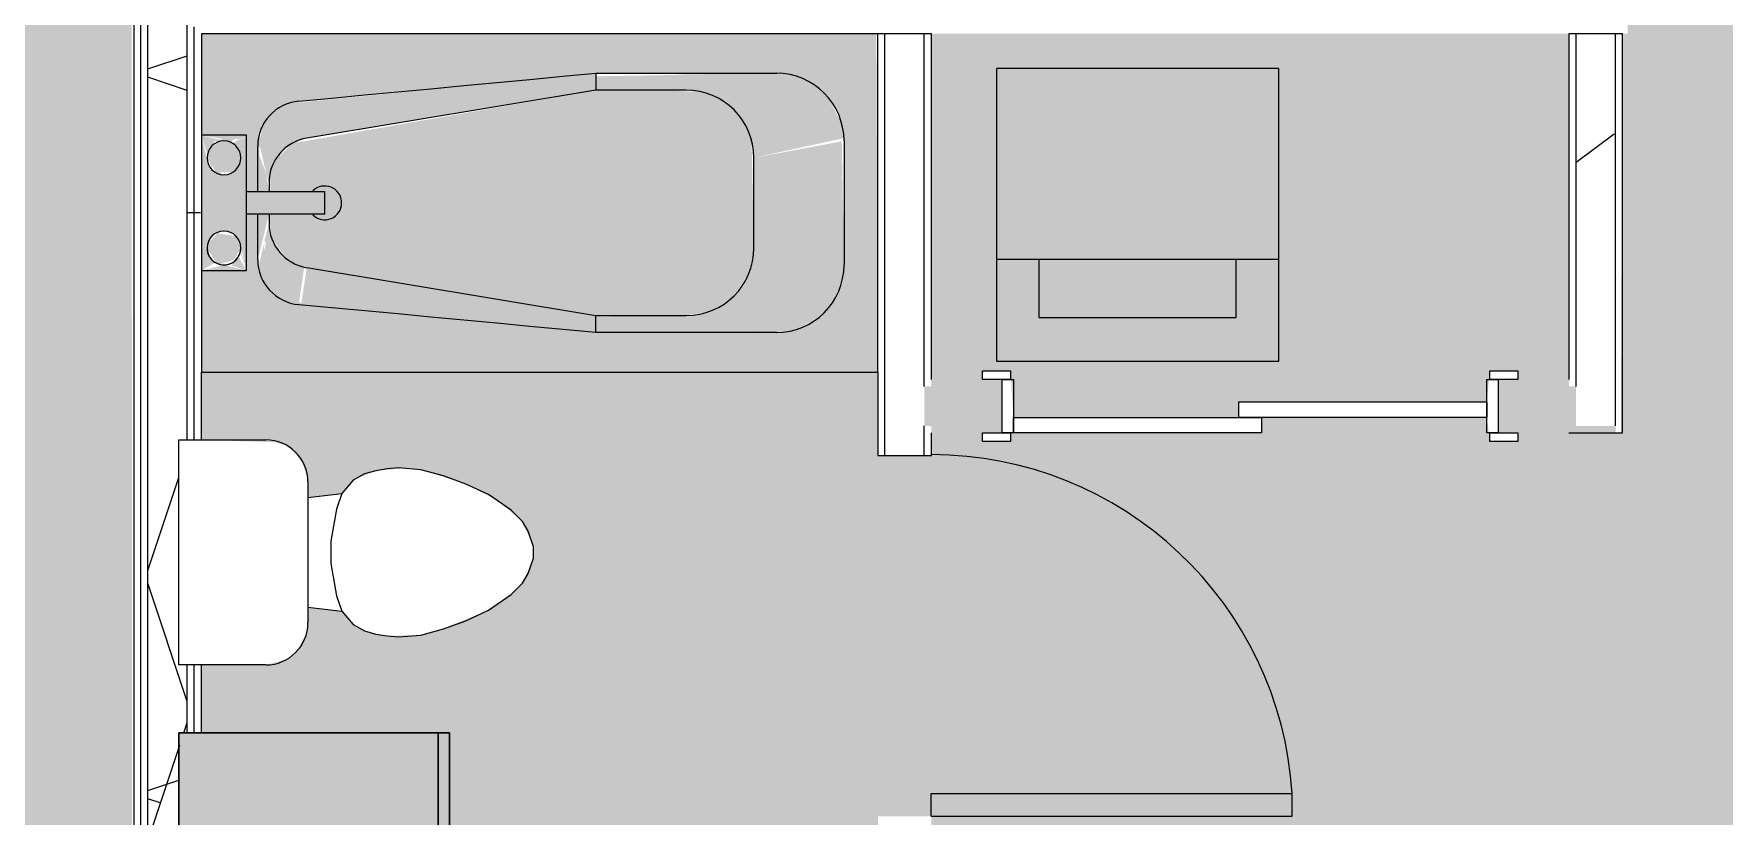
# Model space of a CAD drawing. Header units: inches. Extents: x -9418 to 110693, y 8585 to 209374.
# Drawn here: x -3226 to -3076.1, y 11514.6 to 11584 of the extents above; entities that cross this region are included whole.
import ezdxf

# ---------------------------------------------------------------- set-up
doc = ezdxf.new("R2010")
doc.units = ezdxf.units.IN
doc.header["$MEASUREMENT"] = 0
for name, color, linetype, lineweight in [('0-1', 7, 'Continuous', 5), ('0-3', 7, 'Continuous', 9), ('A-AREA-PATT-2', 254, 'Continuous', 9), ('A-AREA-PATT-3', 41, 'Continuous', 9), ('A-DOOR-1', 7, 'Continuous', 9), ('A-DOOR-FRAM-1', 7, 'Continuous', 9), ('A-WALL', 113, 'Continuous', 9), ('A-WALL-2', 10, 'Continuous', 15), ('A-WALL-3', 7, 'Continuous', 9), ('A-WALL-PATT-2', 8, 'Continuous', 9), ('A-WALL-PATT-3', 111, 'Continuous', 9), ('I-WALL-1', 2, 'Continuous', 15), ('P-SANR-FIXT-1', 7, 'Continuous', 9), ('P-SANR-FIXT-2', 8, 'Continuous', 9), ('P-SANR-FIXT-3', 9, 'Continuous', 9), ('Q-CASE-1', 9, 'Continuous', 9), ('Q-CASE-2', 10, 'Continuous', 15), ('Q-CASE-3', 7, 'Continuous', 9)]:
    doc.layers.add(name, color=color, linetype=linetype, lineweight=lineweight)
pattern_1 = [(216.87, (39.984, 99.96), (299.879643, 199.920536), [49.98, -449.82]), (206.565, (99.96, 69.97), (-99.95948, -99.9602), [111.759, -111.759]), (198.435, (99.96, 19.992), (-199.92005, -99.96009), [63.22, -252.881])]
pattern_2 = [(0, (0, 0), (192, 48), [7.92, -136.08, 7.92, -136.08, -768]), (0, (0, 0), (192, 48), [-288, 7.92, -280.08, 7.92, -136.08, -336]), (0, (0, 0), (192, 48), [-720, 7.92, -88.08, 7.92, -232.08]), (120, (72, 24), (-137.56922, 142.27688), [7.92, -136.08, 7.92, -136.08, -768]), (120, (72, 24), (-137.56922, 142.27688), [-288, 7.92, -280.08, 7.92, -136.08, -336]), (120, (72, 24), (-137.56922, 142.27688), [-720, 7.92, -88.08, 7.92, -232.08]), (240, (96, 120), (-54.43078, -190.27688), [7.92, -136.08, 7.92, -136.08, -768]), (240, (96, 120), (-54.43078, -190.27688), [-288, 7.92, -280.08, 7.92, -136.08, -336]), (240, (96, 120), (-54.43078, -190.27688), [-720, 7.92, -88.08, 7.92, -232.08])]

# ---------------------------------------------------------------- blocks, each defined once
blk = doc.blocks.new('Single-Flush - 32_ x 84_-1372862-SITE PLAN - TOPO WITH IMAGERY')
at = {"layer": 'A-DOOR-1'}
for p, q in [((14, 2.37), (14, 34.38)), ((16, 34.38), (14, 34.38)), ((16, 2.37), (16, 34.38)), ((16, 2.37), (14, 2.37))]:
    blk.add_line(p, q, dxfattribs=at)
blk.add_arc((16, 2.37), 32.07, 93.5759, 180, dxfattribs=at)
blk = doc.blocks.new('Stacked Washer and Dryer - 26_x25_ - Private-1372850-SITE PLAN - TOPO WITH IMAGERY')
at = {"layer": 'P-SANR-FIXT-2'}
blk.add_hatch(color=256, dxfattribs=at).paths.add_polyline_path([(26, 12.5), (0, 12.5), (0, -12.5), (26, -12.5)], flags=0)
at = {"layer": 'P-SANR-FIXT-1'}
for p, q in [((0, 12.5), (26, 12.5)), ((0, 12.5), (0, -12.5)), ((16.90625, -12.5), (16.90625, 12.5)), ((26, 12.5), (26, -12.5)), ((22.09375, 8.75), (16.90625, 8.75)), ((22.09375, -8.75), (22.09375, 8.75)), ((16.90625, -8.75), (22.09375, -8.75)), ((26, -12.5), (0, -12.5))]:
    blk.add_line(p, q, dxfattribs=at)
blk = doc.blocks.new('Toilet-Domestic-3D - Toilet-Domestic-3D-1352612-SITE PLAN - TOPO WITH IMAGERY')
at = {"layer": 'P-SANR-FIXT-1'}
for p, q in [((-9.98, 19.48), (9.98, 19.48)), ((-9.98, 11.75), (-9.98, 19.48)), ((9.98, 19.48), (9.98, 11.75)), ((6.25, 8.02), (-6.25, 8.02)), ((-4.86, 8.02), (-5.21, 5)), ((4.86, 8.02), (5.21, 5)), ((-1, 6), (-3.84, 5.5)), ((1, 6), (-1, 6)), ((3.84, 5.5), (1, 6)), ((-5.21, 5), (-6.4, 4)), ((-3.84, 5.5), (-5.21, 5)), ((5.21, 5), (3.84, 5.5)), ((6.4, 4), (5.21, 5)), ((-6.97, 3), (-7.24, 2)), ((-6.4, 4), (-6.97, 3)), ((6.97, 3), (6.4, 4)), ((7.24, 2), (6.97, 3)), ((-7.24, 2), (-7.41, 1)), ((7.41, 1), (7.24, 2)), ((-7.41, 1), (-7.5, 0)), ((7.5, 0), (7.41, 1)), ((-7.5, 0), (-7.33, -1.99)), ((7.33, -1.99), (7.5, 0)), ((-7.33, -1.99), (-6.79, -4)), ((6.79, -4), (7.33, -1.99)), ((-6.79, -4), (-6.06, -6)), ((6.06, -6), (6.79, -4)), ((-6.06, -6), (-5.13, -8)), ((5.13, -8), (6.06, -6)), ((-5.13, -8), (-3.74, -10)), ((3.74, -10), (5.13, -8)), ((-3.74, -10), (-2.74, -11)), ((2.74, -11), (3.74, -10)), ((-2.74, -11), (-1.87, -11.5)), ((-1.87, -11.5), (-0.5, -12)), ((0.5, -12), (1.87, -11.5)), ((1.87, -11.5), (2.74, -11)), ((-0.5, -12), (0.5, -12))]:
    blk.add_line(p, q, dxfattribs=at)
for centre, start, end in [((-6.25, 11.75), 180, 270), ((6.25, 11.75), 270, 360)]:
    blk.add_arc(centre, 3.73, start, end, dxfattribs=at)
blk = doc.blocks.new('OD_CW_Base Cabinet - OD_CW_Base Cabinet-1372836-SITE PLAN - TOPO WITH IMAGERY')
at = {"layer": 'Q-CASE-1'}
for points in [[(61.99, 21.96), (61.99, 24), (0.74, 24), (0.74, 1), (61.99, 1)], [(61.99, 1), (0.74, 1), (0.74, 0), (61.99, 0)]]:
    blk.add_hatch(color=256, dxfattribs=at).paths.add_polyline_path(points, flags=0)
at = {"layer": 'Q-CASE-2'}
for p, q in [((61.99, 24), (0.74, 24)), ((0.74, 24), (0.74, 0)), ((61.99, 0), (61.99, 24)), ((0.74, 0), (61.99, 0))]:
    blk.add_line(p, q, dxfattribs=at)
at = {"layer": 'Q-CASE-3'}
for p, q in [((0.74, 1), (0.74, 24)), ((0.74, 24), (61.99, 24)), ((61.99, 24), (61.99, 1)), ((0.74, 0), (0.74, 1)), ((0.74, 1), (61.99, 1)), ((61.99, 1), (0.74, 1)), ((61.99, 0), (0.74, 0)), ((61.99, 1), (61.99, 0))]:
    blk.add_line(p, q, dxfattribs=at)
blk = doc.blocks.new('Bath Tub - Maestro - 60_x30_-V110-SITE PLAN - TOPO WITH IMAGERY')
at = {"layer": 'P-SANR-FIXT-3'}
h = blk.add_hatch(color=256, dxfattribs=at)
h.paths.add_polyline_path([(1.25, 17.7), (2, 17.5), (1.61, 17.7), (1.31, 17.7)], flags=0)
h.paths.add_polyline_path([(0, 21), (0.94, 17.94), (0.93, 18.25), (0.55, 19.19), (0.43, 19.75), (0.17, 20.5)], flags=0)
h.paths.add_polyline_path([(0, 21), (3.19, 19.75), (3.6, 19.39), (4, 21), (1.61, 20.6), (0.5, 20.88)], flags=0)
h.paths.add_polyline_path([(4, 21), (3.3, 19.75), (2.75, 20.3), (2.75, 20.57), (3.5, 20.83)], flags=0)
h.paths.add_polyline_path([(0, 0), (60, 0), (59.87, 30), (0, 30), (0, 21), (4, 20.74), (4, 16), (5, 16), (5.21, 21.33), (5.83, 22.49), (6.79, 23.38), (7.98, 23.91), (11.56, 24.3), (35, 26.5), (52.55, 26.3), (54, 25.7), (55.61, 24.26), (56.2, 23.5), (56.8, 22.05), (57, 20.5), (56.91, 8.46), (56.2, 6.5), (54.86, 4.9), (53.05, 3.86), (51, 3.5), (32.07, 3.77), (7.36, 6.31), (6.25, 7.06), (5.48, 8.06), (5.05, 9.3), (5, 12.5), (5, 14), (4, 13.96), (4, 9), (0, 9), (0, 3.5)], flags=0)
h.paths.add_polyline_path([(3.5, 11), (3.3, 11.75), (3.45, 11.12)], flags=0)
h.paths.add_polyline_path([(4, 9), (3.45, 10.91), (3.5, 10.46), (3.83, 9.5)], flags=0)
h.paths.add_polyline_path([(4, 9), (1.61, 9.55), (2, 9.5), (3.5, 9.13)], flags=0)
h.paths.add_polyline_path([(0, 9), (0.7, 10.25), (0.55, 10.88), (0.6, 11.39), (0.12, 9.5)], flags=0)
for points in [[(9.35, 20.74), (35, 25), (35, 26.5), (8.65, 23.91), (9.17, 21.56)], [(41.38, 25), (43, 25), (51, 26.5), (35, 26.23), (35, 25)], [(49, 19), (56.97, 20.74), (56.8, 22.05), (55.61, 24.26), (54.53, 25.29), (54, 25.7), (52.55, 26.3), (50.65, 26.43), (43, 25), (45.24, 24.51), (46, 24.2), (47.24, 23.24), (48.2, 22), (48.8, 20.5)], [(6, 16.8), (6.6, 18.78), (7.49, 19.83), (8.69, 20.51), (9.35, 20.74), (8.63, 24.03), (7.35, 23.69), (6.27, 22.97), (5.48, 21.94), (5.1, 20.39), (5.81, 17.42), (5.88, 17.18)], [(43, 5), (44.87, 5.34), (46.03, 5.83), (47.28, 6.81), (48.47, 8.66), (48.9, 10.25), (49, 11), (48.8, 20.55), (48.16, 22.05), (47.24, 23.24), (46, 24.2), (44.55, 24.8), (41.38, 25), (34.79, 24.97), (8.03, 20.28), (6.59, 18.77), (6.12, 17.49), (6.12, 16), (10.94, 16), (10.94, 14), (6, 14), (6.24, 11.83), (7.49, 10.17), (8.69, 9.49), (9.35, 9.26), (35, 5), (41.36, 5)], [(57, 9.5), (56.8, 20.46), (49, 19), (49, 11), (56.91, 9.52)], [(9.35, 14), (10.94, 14), (10.94, 16), (4, 16), (4, 14), (7.24, 14)], [(51, 3.5), (53.05, 3.86), (54.95, 5), (56.24, 6.6), (56.93, 8.66), (56.91, 9.52), (49, 11), (48.47, 8.66), (48.12, 7.9), (47.24, 6.76), (46, 5.8), (44.55, 5.2), (43.07, 4.99), (50.51, 3.59)], [(35, 3.5), (35, 5), (9.35, 9.26), (8.84, 5.95), (32.07, 3.77)], [(47, 3.5), (50.51, 3.59), (43, 5), (35, 4.91), (35, 3.5), (44.55, 3.5)]]:
    blk.add_hatch(color=256, dxfattribs=at).paths.add_polyline_path(points, flags=0)
h = blk.add_hatch(color=256, dxfattribs=at)
h.paths.add_polyline_path([(3.5, 9), (4, 9), (4, 21), (0, 21), (0, 9), (2, 9)], flags=0)
h.paths.add_polyline_path([(4, 9), (3.3, 10.25), (2.75, 9.7), (2.75, 9.43), (3.5, 9.17)], flags=0)
h.paths.add_polyline_path([(4, 9), (2, 9.5), (0, 9), (0.94, 12.06), (1.61, 12.45), (2.39, 12.45), (3.06, 12.06), (3.45, 11.39), (3.82, 9.7)], flags=0)
h.paths.add_polyline_path([(0, 9), (1.25, 9.7), (0.7, 10.25), (0.43, 10.25), (0.17, 9.5)], flags=0)
h.paths.add_polyline_path([(2, 17.5), (1.25, 17.7), (0.7, 18.25), (0.46, 19), (0, 21), (2.35, 20.59), (3.94, 20.74), (3.02, 17.91), (2.39, 17.55)], flags=0)
h.paths.add_polyline_path([(0.55, 19.39), (0.94, 20.06), (1.25, 20.57), (0, 21), (0.5, 19.54)], flags=0)
h.paths.add_polyline_path([(3.45, 19.39), (4, 21), (2.75, 20.3), (3.3, 19.75)], flags=0)
h = blk.add_hatch(color=256, dxfattribs=at)
h.paths.add_polyline_path([(1.61, 9.55), (2.89, 9.94), (3.5, 11), (3.06, 12.06), (1.42, 12.3), (0.6, 11.39), (0.55, 10.88), (1.31, 9.73), (1.35, 9.7)], flags=0)
h.paths.add_polyline_path([(2.75, 17.7), (3.3, 18.25), (3.5, 19), (3.06, 20.06), (1.61, 20.45), (0.7, 19.75), (0.55, 18.91), (1.31, 17.7), (2.39, 17.7)], flags=0)
h = blk.add_hatch(color=256, dxfattribs=at)
h.paths.add_polyline_path([(5, 9.96), (6, 14), (5, 14), (5, 10.39)], flags=0)
h.paths.add_polyline_path([(5.05, 16), (6, 16), (5.76, 17.57), (5, 19.61), (5, 16)], flags=0)
h = blk.add_hatch(color=256, dxfattribs=at)
h.paths.add_polyline_path([(5.59, 11.88), (5.72, 11.33), (5.56, 10.83)], flags=0)
h.paths.add_polyline_path([(8.63, 5.97), (9.13, 9.33), (7.49, 10.17), (6.59, 11.22), (6.12, 12.51), (5.92, 12.94), (5.05, 9.3), (5.72, 7.68), (6.33, 6.98), (7.36, 6.31), (8, 6.08)], flags=0)
at = {"layer": 'P-SANR-FIXT-1'}
for p, q in [((60, 30), (0, 30)), ((0, 30), (0, 21)), ((60, 0), (60, 30)), ((35, 26.5), (51, 26.5)), ((35, 26.5), (35, 25)), ((35, 25), (9.35, 20.74)), ((43, 25), (35, 25)), ((4, 21), (0, 21)), ((0, 21), (0, 9)), ((4, 16), (4, 21)), ((5, 16), (5, 20.04)), ((57, 20.5), (57, 9.5)), ((49, 11), (49, 19)), ((6, 16.8), (6, 16)), ((4, 14), (4, 16)), ((4, 16), (10.94, 16)), ((10.94, 14), (10.94, 16)), ((4, 9), (4, 14)), ((10.94, 14), (4, 14)), ((5, 9.96), (5, 14)), ((6, 14), (6, 13.2)), ((0, 9), (0, 0)), ((0, 9), (4, 9)), ((9.35, 9.26), (35, 5)), ((35, 3.5), (35, 5)), ((35, 5), (43, 5)), ((51, 3.5), (35, 3.5)), ((0, 0), (60, 0))]:
    blk.add_line(p, q, dxfattribs=at)
at = {"layer": 'P-SANR-FIXT-1', "flags": 128}
for points in [[(8.63, 24.03), (11.56, 24.3), (14.49, 24.58), (17.42, 24.85), (20.35, 25.13), (23.28, 25.4), (26.21, 25.68), (29.14, 25.95), (32.07, 26.23), (35, 26.5)], [(35, 3.5), (32.07, 3.77), (29.14, 4.05), (26.21, 4.32), (23.28, 4.6), (20.35, 4.87), (17.42, 5.15), (14.49, 5.42), (11.56, 5.7), (8.63, 5.97)]]:
    blk.add_lwpolyline(points, dxfattribs=at)
at = {"layer": 'P-SANR-FIXT-1'}
for centre, radius, start, end in [((51, 20.5), 6, 360, 90), ((9, 20.04), 4, 95.3558, 180), ((43, 19), 6, 360, 90), ((2, 19), 1.5, 360, 180), ((2, 19), 1.5, 0, 180), ((10, 16.8), 4, 99.4223, 180), ((2, 19), 1.5, 180, 360), ((2, 19), 1.5, 180, 360), ((10.94, 15), 1.5, 360, 135), ((10.94, 15), 1.5, 225, 360), ((2, 11), 1.5, 360, 180), ((2, 11), 1.5, 0, 180), ((10, 13.2), 4, 180, 260.5777), ((2, 11), 1.5, 180, 360), ((2, 11), 1.5, 180, 240), ((2, 11), 1.5, 242.3597, 360), ((43, 11), 6, 270, 0), ((9, 9.96), 4, 180, 264.6442), ((51, 9.5), 6, 270, 360)]:
    blk.add_arc(centre, radius, start, end, dxfattribs=at)
blk = doc.blocks.new('FOLDING_SLIDING CLOSET - 42_ x 80_-1372875-SITE PLAN - TOPO WITH IMAGERY')
at = {"layer": 'A-DOOR-1'}
for p, q in [((-23.75, 3.25), (-21.25, 3.25)), ((-23.75, 2.5), (-23.75, 3.25)), ((-21.25, 3.25), (-21.25, 2.5)), ((21.25, 3.25), (23.75, 3.25)), ((21.25, 2.5), (21.25, 3.25)), ((23.75, 3.25), (23.75, 2.5)), ((-21.25, 2.5), (-23.75, 2.5)), ((23.75, 2.5), (21.25, 2.5)), ((-1, 0.5), (21, 0.5)), ((-1, -0.88), (-1, 0.5)), ((21, 0.5), (21, -0.88)), ((-21, -0.88), (1, -0.88)), ((-21, -2.25), (-21, -0.88)), ((21, -0.88), (-1, -0.88)), ((1, -0.88), (1, -2.25)), ((-23.75, -2.25), (-21.25, -2.25)), ((-23.75, -3), (-23.75, -2.25)), ((-21.25, -2.25), (-21.25, -3)), ((1, -2.25), (-21, -2.25)), ((21.25, -2.25), (23.75, -2.25)), ((21.25, -3), (21.25, -2.25)), ((23.75, -2.25), (23.75, -3)), ((-21.25, -3), (-23.75, -3)), ((23.75, -3), (21.25, -3))]:
    blk.add_line(p, q, dxfattribs=at)
at = {"layer": 'A-DOOR-FRAM-1'}
for p, q in [((-22, 2.5), (-21, 2.5)), ((-22, -2.25), (-22, 2.5)), ((-21, 2.5), (-21, -2.25)), ((21, 2.5), (22, 2.5)), ((21, -2.25), (21, 2.5)), ((22, 2.5), (22, -2.25)), ((-21, -2.25), (-22, -2.25)), ((22, -2.25), (21, -2.25))]:
    blk.add_line(p, q, dxfattribs=at)
blk = doc.blocks.new('1750 Ox - Unit Layouts_rvt-1-SITE PLAN - TOPO WITH IMAGERY')
at = {"layer": 'A-WALL-PATT-2'}
h = blk.add_hatch(dxfattribs=at)
h.set_pattern_fill('FP_2', color=256, style=0, pattern_type=2)
h.set_pattern_definition(pattern_1)
h.paths.add_polyline_path([(-3147.06, 11439.06), (-3147.05, 11439.06), (-3147.05, 11514.59), (-3150.55, 11514.59), (-3150.55, 11439.06)], flags=0)
h.paths.add_polyline_path([(-3147.05, 11546.59), (-3147.05, 11583.99), (-3150.55, 11583.99), (-3150.55, 11546.59)], flags=0)
h = blk.add_hatch(dxfattribs=at)
h.set_pattern_fill('FP_2', color=256, style=0, pattern_type=2)
h.set_pattern_definition(pattern_1)
h.paths.add_polyline_path([(-3089.24, 11549.21), (-3085.74, 11549.21), (-3085.92, 11583.99), (-3089.24, 11583.99), (-3089.24, 11552.71)], flags=0)
at = {"layer": 'A-WALL-2'}
for p, q in [((-3146.42, 11583.99), (-3151.17, 11583.99)), ((-3146.42, 11553.34), (-3146.42, 11583.99)), ((-3089.87, 11583.99), (-3089.87, 11553.34)), ((-3085.12, 11583.99), (-3089.87, 11583.99)), ((-3085.12, 11548.59), (-3085.12, 11583.99)), ((-3151.17, 11553.99), (-3151.17, 11546.59)), ((-3146.42, 11546.59), (-3146.42, 11548.59)), ((-3089.87, 11548.59), (-3085.74, 11548.59)), ((-3085.74, 11548.59), (-3085.12, 11548.59)), ((-3151.17, 11546.59), (-3146.42, 11546.59))]:
    blk.add_line(p, q, dxfattribs=at)
at = {"layer": 'A-WALL-3'}
for p, q in [((-3150.55, 11546.59), (-3150.55, 11583.99)), ((-3147.05, 11552.71), (-3147.05, 11583.99)), ((-3089.24, 11552.71), (-3089.24, 11583.99)), ((-3085.74, 11549.21), (-3085.74, 11583.99)), ((-3147.05, 11546.59), (-3147.05, 11549.21))]:
    blk.add_line(p, q, dxfattribs=at)
at = {"layer": '0-3'}
for name, p in [('Bath Tub - Maestro - 60_x30_-V110-SITE PLAN - TOPO WITH IMAGERY', (-3211.17, 11553.99)), ('FOLDING_SLIDING CLOSET - 42_ x 80_-1372875-SITE PLAN - TOPO WITH IMAGERY', (-3118.15, 11550.84))]:
    blk.add_blockref(name, p, dxfattribs=at)
for name, p, rotation in [('Stacked Washer and Dryer - 26_x25_ - Private-1372850-SITE PLAN - TOPO WITH IMAGERY', (-3128.13, 11580.92), 269.999999999994), ('Toilet-Domestic-3D - Toilet-Domestic-3D-1352612-SITE PLAN - TOPO WITH IMAGERY', (-3193.7, 11537.99), 89.99999999999997), ('Single-Flush - 32_ x 84_-1372862-SITE PLAN - TOPO WITH IMAGERY', (-3148.8, 11530.59), 270.0000000000007), ('OD_CW_Base Cabinet - OD_CW_Base Cabinet-1372836-SITE PLAN - TOPO WITH IMAGERY', (-3189.17, 11460), 89.99999999999608)]:
    blk.add_blockref(name, p, dxfattribs=dict(at, rotation=rotation))

msp = doc.modelspace()

# ---------------------------------------------------------------- hatches: boundary and pattern name
at = {"layer": 'A-AREA-PATT-2'}
h = msp.add_hatch(color=256, dxfattribs=at)
h.paths.add_polyline_path([(-3378.92, 11250.45), (-3255.81, 11250.45), (-3255.81, 11278.89), (-3250.06, 11278.89), (-3250.1, 11274.14), (-3251.06, 11274.14), (-3251.06, 11250.45), (-3249.05, 11250.45), (-3249.05, 11273.14), (-3221.05, 11273.14), (-3221.05, 11250.45), (-3217.17, 11250.45), (-3217.17, 11274.14), (-3220.06, 11274.14), (-3220.06, 11278.89), (-3217.17, 11278.89), (-3217.39, 11643.99), (-3218.42, 11643.99), (-3218.42, 11644.99), (-3220.42, 11644.99), (-3220.42, 11646.93), (-3256.42, 11646.93), (-3256.42, 11644.99), (-3258.42, 11644.99), (-3258.42, 11643.99), (-3279.67, 11643.99), (-3279.67, 11642.99), (-3275.67, 11642.99), (-3275.67, 11617.61), (-3280.42, 11617.61), (-3280.42, 11619.99), (-3340.92, 11619.99), (-3341.02, 11643.99), (-3346.95, 11643.99), (-3346.95, 11636.26), (-3347.45, 11634.4), (-3348.81, 11633.04), (-3350.67, 11632.54), (-3352.06, 11632.54), (-3351.71, 11629.51), (-3350.52, 11628.51), (-3349.69, 11626.51), (-3349.42, 11624.51), (-3349.8, 11621.78), (-3350.86, 11618.51), (-3351.8, 11616.51), (-3354.18, 11613.51), (-3356.42, 11612.51), (-3357.42, 11612.51), (-3359.66, 11613.51), (-3360.66, 11614.51), (-3362.05, 11616.51), (-3363.71, 11620.51), (-3364.25, 11622.52), (-3364.34, 11625.51), (-3363.89, 11627.51), (-3363.32, 11628.51), (-3362.13, 11629.51), (-3361.79, 11632.54), (-3364.14, 11632.66), (-3365.81, 11633.63), (-3366.47, 11634.64), (-3366.9, 11636.26), (-3366.9, 11643.99), (-3402.92, 11643.99), (-3402.8, 11641.99), (-3372.92, 11641.99), (-3372.92, 11581.99), (-3402.92, 11581.99), (-3402.8, 11580.99), (-3280.42, 11580.99), (-3280.42, 11581.61), (-3275.67, 11581.61), (-3275.67, 11580.99), (-3253.87, 11580.99), (-3253.87, 11574.38), (-3258.62, 11574.38), (-3258.7, 11576.24), (-3402.92, 11576.24), (-3402.8, 11436.5), (-3287.37, 11436.5), (-3287.37, 11437.37), (-3288.12, 11437.37), (-3288.12, 11439.87), (-3287.37, 11440.12), (-3287.37, 11477.12), (-3286, 11477.12), (-3286, 11512.12), (-3288.12, 11512.37), (-3288.12, 11514.87), (-3287.37, 11514.87), (-3287.37, 11520.5), (-3258.62, 11520.5), (-3258.62, 11538.38), (-3253.87, 11538.38), (-3253.87, 11431.75), (-3370.92, 11431.75), (-3370.92, 11396), (-3378.92, 11396), (-3378.92, 11298.12), (-3377.3, 11297.85), (-3377.5, 11274.3), (-3378.92, 11273.94), (-3378.92, 11257.36)], flags=0)
h.paths.add_polyline_path([(-3249.3, 11313.75), (-3279.3, 11313.75), (-3279.3, 11373.75), (-3249.3, 11373.75), (-3249.3, 11338.34)], flags=0)
h.paths.add_polyline_path([(-3402.8, 11396), (-3400.92, 11396), (-3400.92, 11431.75), (-3402.92, 11431.75), (-3402.92, 11396)], flags=0)
h.paths.add_polyline_path([(-3260.51, 11436.5), (-3258.62, 11436.5), (-3258.62, 11515.75), (-3282.62, 11515.75), (-3282.62, 11514.87), (-3281.87, 11514.87), (-3281.87, 11512.37), (-3284.62, 11512.12), (-3284.62, 11475.12), (-3286, 11475.12), (-3286, 11440.12), (-3281.87, 11439.87), (-3281.87, 11437.37), (-3282.62, 11437.37), (-3282.62, 11436.5), (-3269, 11436.5)], flags=0)
h.paths.add_polyline_path([(-3385.29, 11452.41), (-3400.62, 11452.41), (-3400.62, 11470.41), (-3382.62, 11470.41), (-3382.62, 11452.41)], flags=0)
h.paths.add_polyline_path([(-3353.57, 11473.34), (-3400.62, 11473.34), (-3400.62, 11533.34), (-3321.62, 11533.34), (-3321.62, 11473.34), (-3353.47, 11473.34)], flags=0)
h.paths.add_polyline_path([(-3394.64, 11536.34), (-3400.62, 11536.34), (-3400.62, 11554.34), (-3382.62, 11554.34), (-3382.62, 11536.34), (-3391.13, 11536.34)], flags=0)
h.paths.add_polyline_path([(-3222.17, 11608.99), (-3222.17, 11644.99), (-3220.42, 11644.99), (-3220.42, 11608.99)], flags=0)
h.paths.add_polyline_path([(-3391.38, 11636.23), (-3391.38, 11636.41), (-3391.7, 11636.29)], flags=0)
at = {"layer": 'A-AREA-PATT-3'}
h = msp.add_hatch(color=256, dxfattribs=at)
h.paths.add_polyline_path([(-3081.67, 11644.99), (-3079.92, 11644.99), (-3079.92, 11608.99), (-3081.67, 11608.99), (-3081.67, 11644.61)], flags=0)
h.paths.add_polyline_path([(-3211.17, 11250.45), (-3141.87, 11250.45), (-3141.87, 11278.12), (-3141.25, 11278.12), (-3141.23, 11274.62), (-3137.75, 11274.62), (-3137.75, 11273.99), (-3137.12, 11273.99), (-3137.12, 11250.45), (-3132.22, 11250.45), (-3132.22, 11272.9), (-3104.22, 11272.9), (-3104.22, 11250.45), (-3085.9, 11250.45), (-3085.9, 11274.62), (-3085.27, 11274.62), (-3085.27, 11278.12), (-3085.9, 11278.12), (-3085.9, 11395.94), (-3081.15, 11395.94), (-3081.15, 11250.45), (-2929.17, 11250.45), (-2929.3, 11300.75), (-2945.3, 11300.75), (-2945.3, 11318.75), (-2941.3, 11318.75), (-2941.3, 11354.75), (-2945.3, 11354.75), (-2945.3, 11372.75), (-2929.17, 11372.75), (-2929.17, 11514.36), (-2961.27, 11514.36), (-2961.27, 11503.46), (-2977.77, 11503.57), (-2977.77, 11514.36), (-2985.27, 11514.36), (-2985.27, 11503.46), (-3001.77, 11503.57), (-3001.77, 11514.36), (-3009.27, 11514.36), (-3009.27, 11503.46), (-3025.77, 11503.57), (-3025.77, 11514.36), (-3042.67, 11514.36), (-3042.67, 11550.36), (-2953.12, 11550.36), (-2953.12, 11581.46), (-2953.49, 11581.46), (-2953.49, 11605.46), (-2953.12, 11605.46), (-2953.12, 11619.99), (-2989.37, 11619.99), (-2989.37, 11611.99), (-3025.12, 11611.99), (-3025.12, 11641.99), (-2989.37, 11641.99), (-2989.37, 11643.99), (-3043.67, 11643.99), (-3043.67, 11644.99), (-3045.67, 11645.24), (-3045.67, 11646.93), (-3081.67, 11646.93), (-3081.67, 11644.99), (-3083.67, 11644.99), (-3083.67, 11643.99), (-3084.67, 11643.99), (-3084.67, 11583.99), (-3085.12, 11583.99), (-3085.27, 11548.59), (-3085.74, 11548.59), (-3085.74, 11549.21), (-3089.24, 11549.21), (-3089.24, 11552.71), (-3089.87, 11552.71), (-3089.87, 11583.99), (-3146.42, 11583.99), (-3146.42, 11552.71), (-3147.05, 11552.71), (-3147.05, 11549.21), (-3146.42, 11549.21), (-3146.42, 11546.59), (-3151.17, 11546.59), (-3151.17, 11553.99), (-3211.17, 11553.99), (-3211.17, 11547.97), (-3204.68, 11547.76), (-3203.58, 11547.47), (-3202.22, 11546.1), (-3201.72, 11544.24), (-3201.72, 11542.85), (-3198.7, 11543.2), (-3197.7, 11544.39), (-3195.7, 11545.23), (-3193.15, 11545.44), (-3191.71, 11545.32), (-3187.7, 11544.05), (-3184.96, 11542.61), (-3182.7, 11540.73), (-3181.7, 11538.49), (-3181.7, 11537.49), (-3182.7, 11535.25), (-3183.7, 11534.25), (-3185.7, 11532.86), (-3190.17, 11531.07), (-3191.71, 11530.66), (-3194.69, 11530.58), (-3196.7, 11531.02), (-3197.7, 11531.59), (-3198.7, 11532.78), (-3201.72, 11533.13), (-3201.85, 11530.77), (-3202.81, 11529.1), (-3203.58, 11528.51), (-3205.45, 11528.01), (-3211.17, 11528.01), (-3211.17, 11521.99), (-3189.17, 11521.99), (-3189.17, 11460.74), (-3211.17, 11460.74), (-3211.17, 11439.69), (-3188.17, 11439.69), (-3188.17, 11434.94), (-3211.17, 11434.94), (-3211.13, 11392.74), (-3131.63, 11392.74), (-3131.75, 11314.74), (-3211.17, 11314.74), (-3211.17, 11254.1)], flags=0)
h.paths.add_polyline_path([(-3088.5, 11273.24), (-3089.25, 11273.24), (-3089.5, 11275.99), (-3111.5, 11275.99), (-3111.5, 11277.37), (-3131.5, 11277.37), (-3131.75, 11273.24), (-3134.25, 11273.24), (-3134.25, 11273.99), (-3132.5, 11273.99), (-3132.5, 11278.74), (-3134.25, 11278.74), (-3134.25, 11279.49), (-3131.75, 11279.49), (-3131.5, 11278.74), (-3109.5, 11278.74), (-3109.5, 11277.37), (-3089.5, 11277.37), (-3089.25, 11279.49), (-3086.75, 11279.49), (-3086.75, 11278.74), (-3088.5, 11278.74), (-3088.5, 11273.99), (-3086.75, 11273.99), (-3086.75, 11273.24)], flags=0)
h.paths.add_polyline_path([(-3007.3, 11291.24), (-3042.3, 11291.24), (-3042.3, 11375.24), (-3007.3, 11375.24), (-3007.3, 11369.24), (-3006.3, 11369.24), (-3006.3, 11297.24), (-3007.3, 11297.24)], flags=0)
h.paths.add_polyline_path([(-3196.46, 11294.81), (-3211.13, 11294.81), (-3211.13, 11312.81), (-3193.13, 11312.81), (-3193.13, 11294.81), (-3196.07, 11294.81)], flags=0)
h.paths.add_polyline_path([(-2961.3, 11306.24), (-2991.3, 11306.24), (-2991.3, 11366.24), (-2961.3, 11366.24), (-2961.3, 11317.75)], flags=0)
h.paths.add_polyline_path([(-3211.13, 11396.74), (-3211.13, 11414.74), (-3193.13, 11414.74), (-3193.13, 11396.74), (-3196.46, 11396.74)], flags=0)
h.paths.add_polyline_path([(-3081.15, 11431.94), (-3085.9, 11431.94), (-3085.9, 11434.94), (-3095.42, 11434.94), (-3095.42, 11434.19), (-3097.92, 11434.19), (-3098.17, 11434.94), (-3120.17, 11434.94), (-3120.17, 11436.31), (-3140.17, 11436.31), (-3140.42, 11434.19), (-3142.92, 11434.19), (-3142.92, 11434.94), (-3154.17, 11434.94), (-3154.17, 11439.69), (-3151.17, 11439.69), (-3151.17, 11514.59), (-3146.42, 11514.59), (-3146.42, 11512.59), (-3142.92, 11512.59), (-3142.82, 11513.34), (-3140.42, 11513.34), (-3140.17, 11511.21), (-3120.17, 11511.21), (-3120.17, 11512.59), (-3097.92, 11512.59), (-3097.92, 11513.34), (-3095.42, 11513.34), (-3095.42, 11512.59), (-3081.15, 11512.59), (-3081.15, 11472.01)], flags=0)
h.paths.add_polyline_path([(-3118.17, 11436.31), (-3098.17, 11436.31), (-3097.92, 11440.44), (-3095.42, 11440.44), (-3095.42, 11439.69), (-3085.9, 11439.69), (-3085.9, 11471.39), (-3146.42, 11471.39), (-3146.42, 11439.69), (-3142.92, 11439.69), (-3142.82, 11440.44), (-3140.42, 11440.44), (-3140.17, 11437.69), (-3118.17, 11437.69)], flags=0)
h.paths.add_polyline_path([(-3089.18, 11476.14), (-3085.9, 11476.14), (-3085.9, 11507.84), (-3095.42, 11507.84), (-3095.42, 11507.09), (-3097.92, 11507.09), (-3098.17, 11511.21), (-3118.17, 11511.21), (-3118.17, 11509.84), (-3140.17, 11509.84), (-3140.42, 11507.09), (-3142.92, 11507.09), (-3142.92, 11507.84), (-3146.42, 11507.84), (-3146.42, 11476.14), (-3128.8, 11476.14)], flags=0)
h.paths.add_polyline_path([(-3140.63, 11547.84), (-3141.9, 11547.84), (-3141.9, 11548.59), (-3140.15, 11548.59), (-3140.15, 11553.34), (-3141.9, 11553.34), (-3141.9, 11554.09), (-3139.4, 11554.09), (-3139.15, 11549.96), (-3119.15, 11549.96), (-3119.15, 11551.34), (-3097.15, 11551.34), (-3096.9, 11554.09), (-3094.4, 11554.09), (-3094.4, 11553.34), (-3096.15, 11553.34), (-3096.15, 11548.59), (-3094.4, 11548.59), (-3094.4, 11547.84), (-3096.9, 11547.84), (-3097.15, 11549.96), (-3117.15, 11549.96), (-3117.15, 11548.59), (-3139.4, 11548.59), (-3139.4, 11547.84), (-3140.15, 11547.84)], flags=0)
h.paths.add_polyline_path([(-3140.63, 11554.92), (-3140.63, 11580.92), (-3115.63, 11580.92), (-3115.63, 11554.92), (-3140.15, 11554.92)], flags=0)
h.paths.add_polyline_path([(-3205.58, 11572.11), (-3205.45, 11572.66), (-3205.58, 11572.25)], flags=0)
at = {"layer": 'A-WALL-PATT-3'}
h = msp.add_hatch(dxfattribs=at)
h.set_pattern_fill('FP_5', color=256, style=0, pattern_type=2)
h.set_pattern_definition([(161.57, (3, 3), (-24.0016874, -0.002073), [0, -170.76, 18.96, 0]), (18.43, (-3, 3), (-24.0016874, 0.002073), [0, -170.76, 18.96, 0]), (108.43, (3, 3), (11.995661, -60.005255), [56.91, -132.81]), (71.57, (-3, 3), (11.995661, 60.005255), [56.91, -132.81])])
h.paths.add_polyline_path([(-3212.42, 11249.83), (-3212.42, 11460.74), (-3213.17, 11460.74), (-3213.08, 11521.99), (-3212.42, 11521.99), (-3212.42, 11528.01), (-3213.17, 11528.01), (-3213.17, 11547.97), (-3212.42, 11547.97), (-3212.42, 11645.24), (-3215.92, 11645.24), (-3215.92, 11249.83), (-3212.42, 11249.83)], flags=0)
h = msp.add_hatch(dxfattribs=at)
h.set_pattern_fill('FP_1', color=256, style=0, pattern_type=2)
h.set_pattern_definition(pattern_2)
h.paths.add_polyline_path([(-3215.92, 11249.83), (-3215.96, 11644.61), (-3216.55, 11644.61), (-3216.55, 11249.83)], flags=0)
h = msp.add_hatch(dxfattribs=at)
h.set_pattern_fill('FP_1', color=256, style=0, pattern_type=2)
h.set_pattern_definition(pattern_2)
h.paths.add_polyline_path([(-3212.42, 11249.83), (-3211.8, 11249.91), (-3212.03, 11460.74), (-3212.42, 11460.74), (-3212.42, 11250.45)], flags=0)
h.paths.add_polyline_path([(-3211.8, 11521.99), (-3211.9, 11528.01), (-3212.42, 11528.01), (-3212.42, 11521.99), (-3211.92, 11521.99)], flags=0)
h.paths.add_polyline_path([(-3212.42, 11547.97), (-3211.8, 11547.97), (-3211.8, 11585.24), (-3212.42, 11585.24), (-3212.42, 11557.54)], flags=0)
h.paths.add_polyline_path([(-3212.42, 11588.74), (-3211.8, 11588.74), (-3211.8, 11644.61), (-3212.42, 11644.61), (-3212.42, 11589.36)], flags=0)
h = msp.add_hatch(dxfattribs=at)
h.set_pattern_fill('FP_1', color=256, style=0, pattern_type=2)
h.set_pattern_definition(pattern_2)
h.paths.add_polyline_path([(-3211.8, 11250.45), (-3211.17, 11250.45), (-3211.17, 11314.74), (-3211.63, 11314.74), (-3211.53, 11392.74), (-3211.17, 11392.74), (-3211.4, 11460.74), (-3211.8, 11460.74), (-3211.8, 11257.36)], flags=0)
h.paths.add_polyline_path([(-3211.17, 11521.99), (-3211.28, 11528.01), (-3211.8, 11528.01), (-3211.8, 11521.99), (-3211.29, 11521.99)], flags=0)
h.paths.add_polyline_path([(-3211.17, 11547.97), (-3211.33, 11584.61), (-3211.8, 11584.42), (-3211.8, 11547.97), (-3211.24, 11547.97)], flags=0)
h.paths.add_polyline_path([(-3211.8, 11589.36), (-3211.17, 11589.36), (-3211.17, 11643.99), (-3211.8, 11643.98), (-3211.8, 11589.99)], flags=0)

# ---------------------------------------------------------------- linework, layer by layer
at = {"layer": 'A-WALL'}
for p, q in [((-3215.92, 11249.83), (-3215.92, 11645.24)), ((-3216.55, 11249.83), (-3216.55, 11644.61)), ((-3212.42, 11547.97), (-3212.42, 11585.24)), ((-3211.8, 11547.97), (-3211.8, 11584.61)), ((-3212.42, 11521.99), (-3212.42, 11528.01)), ((-3211.8, 11521.99), (-3211.8, 11528.01))]:
    msp.add_line(p, q, dxfattribs=at)
at = {"layer": 'I-WALL-1'}
for p, q in [((-3217.17, 11643.99), (-3217.17, 11250.45)), ((-3211.17, 11547.97), (-3211.17, 11553.99)), ((-3211.17, 11521.99), (-3211.17, 11528.01))]:
    msp.add_line(p, q, dxfattribs=at)

# ---------------------------------------------------------------- block references
at = {"layer": '0-1'}
msp.add_blockref('1750 Ox - Unit Layouts_rvt-1-SITE PLAN - TOPO WITH IMAGERY', (0, 0), dxfattribs=at)

doc.saveas('drawing.dxf')
